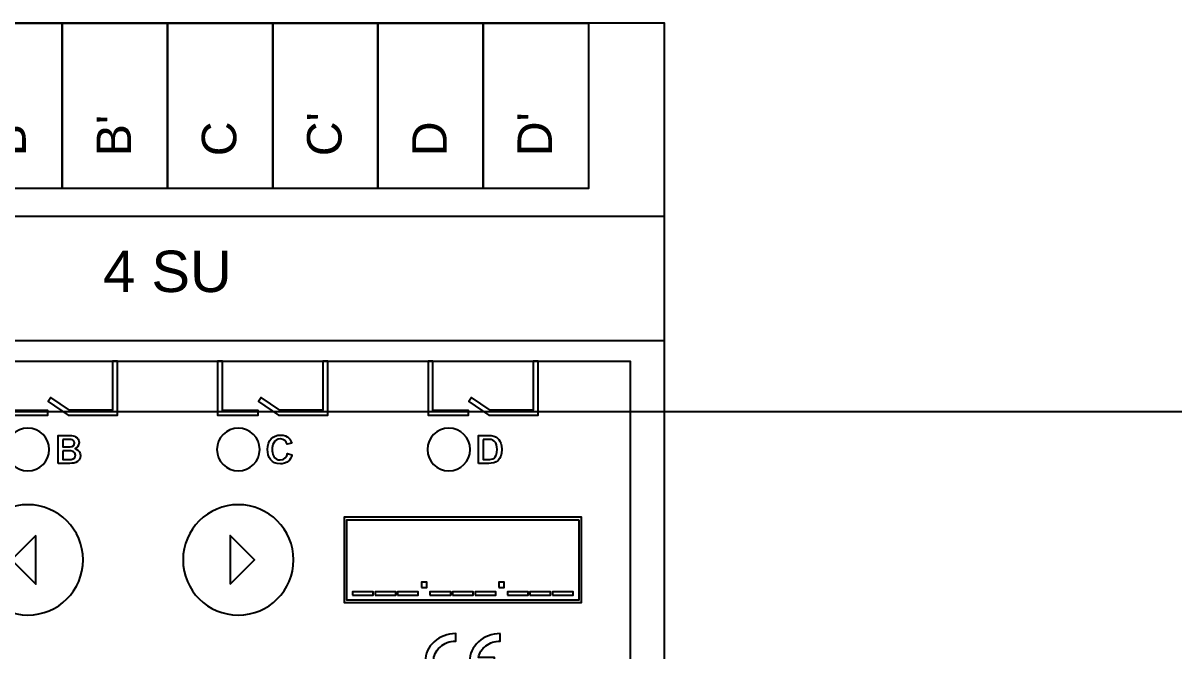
# Model space of a CAD drawing. Header units: millimetres. Extents: x 2151 to 5908, y -441 to 3322.
# Drawn here: x 3407.6 to 3490.9, y 2081.1 to 2126.6 of the extents above; entities that cross this region are included whole.
import ezdxf
from ezdxf.enums import TextEntityAlignment as Align

# ---------------------------------------------------------------- set-up
doc = ezdxf.new("R2010")
doc.units = ezdxf.units.MM
doc.layers.add('2DE_OBJ_Eti-Apparatus', color=7, linetype='Continuous', lineweight=25)
for name, color, linetype in [('Beschriftung', 7, 'Continuous'), ('Gehäuse', 7, 'Continuous'), ('Klemmen', 7, 'Continuous')]:
    doc.layers.add(name, color=color, linetype=linetype)
doc.styles.add('ARIAL', font='arial.ttf')
doc.styles.add('CP_ATTR', font='ARIAL.TTF')
doc.styles.get("Standard").update_dxf_attribs({"font": 'ARIAL.TTF'})

# ---------------------------------------------------------------- blocks, each defined once
blk = doc.blocks.new('2de_eti_9_4352_5ex0yz5')
at = {"linetype": 'Continuous'}
blk.add_line((716, 35), (0, 35), dxfattribs=at)
at = {"linetype": 'ByBlock', "style": 'CP_ATTR', "flags": 9}
for tag, p in [('CURRENT', (0, 5)), ('LINK', (0, 5)), ('CHARACTER', (0, 5)), ('POWER', (0, 5)), ('ORDER-NO', (0, 5)), ('PRODUCT-TYPE', (0, 5)), ('ARTICLE', (0, 5)), ('GROUP', (0, 5)), ('NUMBER', (0, 5)), ('NAME', (0, 5)), ('EL-STATUS', (0, 4.999)), ('FUNCTION', (0, 4.999)), ('ARTICLE-2', (0, 4.999)), ('ARTICLE-1', (0, 4.999)), ('VOLTAGE', (0, 4.999)), ('PRODUCER', (0, 4.999)), ('WEIGHT', (0.001, 5)), ('IP', (0.001, 5)), ('OTHER', (0.001, 5))]:
    blk.add_attdef(tag, text='', height=0.00005, dxfattribs=at).set_placement(p, align=Align.MIDDLE_LEFT)
blk = doc.blocks.new('*U118')
at = {"layer": 'Gehäuse'}
for p, q in [((0, 91), (0, 84)), ((0, 77), (72, 77)), ((0, 68), (72, 68)), ((0, 23), (72, 23)), ((0, 14), (72, 14))]:
    blk.add_line(p, q, dxfattribs=at)
for points in [[(0, 0), (72, 0), (72, 91), (0, 91)], [(2.5, 66.5), (69.5, 66.5), (69.5, 24.5), (2.5, 24.5)]]:
    blk.add_lwpolyline(points, close=True, dxfattribs=at)
at = {"layer": 'Gehäuse', "insert": (36, 72.986), "char_height": 3, "attachment_point": 5}
blk.add_mtext_dynamic_manual_height_columns('4 SU', width=26.44972, gutter_width=25.4, heights=[0], dxfattribs=at)
blk = doc.blocks.new('*U120')
at = {"layer": 'Klemmen'}
for points in [[(-30.48, 0), (-22.86, 0), (-22.86, -12), (-30.48, -12)], [(-22.86, 0), (-15.24, 0), (-15.24, -12), (-22.86, -12)], [(-15.24, 0), (-7.62, 0), (-7.62, -12), (-15.24, -12)], [(-7.62, 0), (0, 0), (0, -12), (-7.62, -12)], [(0, 0), (7.62, 0), (7.62, -12), (0, -12)], [(7.62, 0), (15.24, 0), (15.24, -12), (7.62, -12)], [(15.24, 0), (22.86, 0), (22.86, -12), (15.24, -12)], [(22.86, 0), (30.48, 0), (30.48, -12), (22.86, -12)]]:
    blk.add_lwpolyline(points, close=True, dxfattribs=at)
at = {"layer": 'Klemmen', "style": 'ARIAL'}
for tag, p in [('1', (-25.495, -9.653)), ('2', (-17.875, -9.653)), ('3', (-10.255, -9.653)), ('4', (-2.635, -9.653)), ('5', (4.985, -9.653)), ('6', (12.605, -9.653)), ('7', (20.225, -9.653)), ('8', (27.845, -9.653))]:
    blk.add_attdef(tag, p, '', height=2.5, rotation=90, dxfattribs=at)
blk = doc.blocks.new('AKD-0410V.02')
at = {"layer": 'Beschriftung'}
for points, knots in [([(24.397, 66.5), (24.397, 66.5), (24.75, 66.5), (24.75, 66.5), (24.75, 66.5), (24.75, 66.5), (24.75, 62.927), (24.75, 62.927), (24.75, 62.927), (24.75, 62.927), (27.333, 62.927), (27.333, 62.927), (27.333, 62.927), (27.333, 62.927), (27.333, 62.575), (27.333, 62.575), (27.333, 62.575), (27.333, 62.575), (24.395, 62.575), (24.395, 62.575), (24.395, 62.575), (24.395, 63.881), (24.396, 65.191), (24.397, 66.5)], [0, 0, 0, 0, 0.142857, 0.142857, 0.142857, 0.142857, 0.285714, 0.285714, 0.285714, 0.285714, 0.428571, 0.428571, 0.428571, 0.428571, 0.571429, 0.571429, 0.571429, 0.571429, 0.714286, 0.714286, 0.714286, 0.714286, 1, 1, 1, 1]), ([(32.017, 66.5), (32.017, 66.5), (32.371, 66.5), (32.371, 66.5), (32.371, 66.5), (32.373, 65.195), (32.378, 63.887), (32.378, 62.593), (32.378, 62.593), (32.378, 62.593), (28.798, 62.593), (28.798, 62.593), (28.798, 62.593), (28.798, 62.593), (27.35, 63.581), (27.35, 63.581), (27.35, 63.581), (27.35, 63.581), (27.548, 63.872), (27.548, 63.872), (27.548, 63.872), (27.548, 63.872), (28.905, 62.946), (28.905, 62.946), (28.905, 62.946), (28.905, 62.946), (32.017, 62.946), (32.017, 62.946), (32.017, 62.946), (32.017, 62.946), (32.017, 66.5), (32.017, 66.5)], [0, 0, 0, 0, 0.111111, 0.111111, 0.111111, 0.111111, 0.222222, 0.222222, 0.222222, 0.222222, 0.333333, 0.333333, 0.333333, 0.333333, 0.444444, 0.444444, 0.444444, 0.444444, 0.555556, 0.555556, 0.555556, 0.555556, 0.666667, 0.666667, 0.666667, 0.666667, 0.777778, 0.777778, 0.777778, 0.777778, 1, 1, 1, 1]), ([(39.629, 66.5), (39.629, 66.5), (39.982, 66.5), (39.982, 66.5), (39.982, 66.5), (39.982, 66.5), (39.982, 62.927), (39.982, 62.927), (39.982, 62.927), (39.982, 62.927), (42.565, 62.927), (42.565, 62.927), (42.565, 62.927), (42.565, 62.927), (42.565, 62.575), (42.565, 62.575), (42.565, 62.575), (42.565, 62.575), (39.627, 62.575), (39.627, 62.575), (39.627, 62.575), (39.627, 63.881), (39.629, 65.191), (39.629, 66.5)], [0, 0, 0, 0, 0.142857, 0.142857, 0.142857, 0.142857, 0.285714, 0.285714, 0.285714, 0.285714, 0.428571, 0.428571, 0.428571, 0.428571, 0.571429, 0.571429, 0.571429, 0.571429, 0.714286, 0.714286, 0.714286, 0.714286, 1, 1, 1, 1]), ([(47.25, 66.5), (47.25, 66.5), (47.603, 66.5), (47.603, 66.5), (47.603, 66.5), (47.606, 65.195), (47.61, 63.887), (47.61, 62.593), (47.61, 62.593), (47.61, 62.593), (44.03, 62.593), (44.03, 62.593), (44.03, 62.593), (44.03, 62.593), (42.582, 63.581), (42.582, 63.581), (42.582, 63.581), (42.582, 63.581), (42.781, 63.872), (42.781, 63.872), (42.781, 63.872), (42.781, 63.872), (44.137, 62.946), (44.137, 62.946), (44.137, 62.946), (44.137, 62.946), (47.25, 62.946), (47.25, 62.946), (47.25, 62.946), (47.25, 62.946), (47.25, 66.5), (47.25, 66.5)], [0, 0, 0, 0, 0.111111, 0.111111, 0.111111, 0.111111, 0.222222, 0.222222, 0.222222, 0.222222, 0.333333, 0.333333, 0.333333, 0.333333, 0.444444, 0.444444, 0.444444, 0.444444, 0.555556, 0.555556, 0.555556, 0.555556, 0.666667, 0.666667, 0.666667, 0.666667, 0.777778, 0.777778, 0.777778, 0.777778, 1, 1, 1, 1]), ([(55.222, 66.5), (55.222, 66.5), (55.222, 62.927), (55.222, 62.927), (55.222, 62.927), (55.222, 62.927), (57.805, 62.927), (57.805, 62.927), (57.805, 62.927), (57.805, 62.927), (57.805, 62.575), (57.805, 62.575), (57.805, 62.575), (57.805, 62.575), (54.867, 62.575), (54.867, 62.575), (54.867, 62.575), (54.867, 63.881), (54.868, 65.191), (54.869, 66.5), (54.869, 66.5), (54.869, 66.5), (55.222, 66.5), (55.222, 66.5)], [0, 0, 0, 0, 0.142857, 0.142857, 0.142857, 0.142857, 0.285714, 0.285714, 0.285714, 0.285714, 0.428571, 0.428571, 0.428571, 0.428571, 0.571429, 0.571429, 0.571429, 0.571429, 0.714286, 0.714286, 0.714286, 0.714286, 1, 1, 1, 1]), ([(62.489, 66.5), (62.489, 66.5), (62.843, 66.5), (62.843, 66.5), (62.843, 66.5), (62.845, 65.195), (62.85, 63.887), (62.85, 62.593), (62.85, 62.593), (62.85, 62.593), (59.27, 62.593), (59.27, 62.593), (59.27, 62.593), (59.27, 62.593), (57.822, 63.581), (57.822, 63.581), (57.822, 63.581), (57.822, 63.581), (58.021, 63.872), (58.021, 63.872), (58.021, 63.872), (58.021, 63.872), (59.377, 62.946), (59.377, 62.946), (59.377, 62.946), (59.377, 62.946), (62.489, 62.946), (62.489, 62.946), (62.489, 62.946), (62.489, 62.946), (62.489, 66.5), (62.489, 66.5)], [0, 0, 0, 0, 0.111111, 0.111111, 0.111111, 0.111111, 0.222222, 0.222222, 0.222222, 0.222222, 0.333333, 0.333333, 0.333333, 0.333333, 0.444444, 0.444444, 0.444444, 0.444444, 0.555556, 0.555556, 0.555556, 0.555556, 0.666667, 0.666667, 0.666667, 0.666667, 0.777778, 0.777778, 0.777778, 0.777778, 1, 1, 1, 1]), ([(25.89, 61.65), (26.746, 61.65), (27.44, 60.956), (27.44, 60.1), (27.44, 60.1), (27.44, 59.244), (26.746, 58.55), (25.89, 58.55), (25.89, 58.55), (25.034, 58.55), (24.34, 59.244), (24.34, 60.1), (24.34, 60.1), (24.34, 60.956), (25.034, 61.65), (25.89, 61.65)], [0, 0, 0, 0, 0.2, 0.2, 0.2, 0.2, 0.4, 0.4, 0.4, 0.4, 0.6, 0.6, 0.6, 0.6, 1, 1, 1, 1]), ([(28.088, 59.09), (28.088, 59.09), (28.819, 59.09), (28.819, 59.09), (28.819, 59.09), (28.926, 59.09), (29.209, 59.09), (29.361, 59.155), (29.361, 59.155), (29.553, 59.237), (29.691, 59.434), (29.691, 59.674), (29.691, 59.674), (29.691, 59.79), (29.655, 60.064), (29.31, 60.165), (29.31, 60.165), (29.592, 60.301), (29.592, 60.557), (29.592, 60.597), (29.592, 60.597), (29.592, 60.772), (29.497, 60.939), (29.344, 61.023), (29.344, 61.023), (29.245, 61.08), (29.127, 61.111), (28.867, 61.111), (28.867, 61.111), (28.867, 61.111), (28.088, 61.111), (28.088, 61.111), (28.088, 61.111), (28.088, 61.111), (28.088, 59.09), (28.088, 59.09)], [0, 0, 0, 0, 0.1, 0.1, 0.1, 0.1, 0.2, 0.2, 0.2, 0.2, 0.3, 0.3, 0.3, 0.3, 0.4, 0.4, 0.4, 0.4, 0.5, 0.5, 0.5, 0.5, 0.6, 0.6, 0.6, 0.6, 0.7, 0.7, 0.7, 0.7, 0.8, 0.8, 0.8, 0.8, 1, 1, 1, 1]), ([(41.13, 61.65), (41.986, 61.65), (42.68, 60.956), (42.68, 60.1), (42.68, 60.1), (42.68, 59.244), (41.986, 58.55), (41.13, 58.55), (41.13, 58.55), (40.274, 58.55), (39.58, 59.244), (39.58, 60.1), (39.58, 60.1), (39.58, 60.956), (40.274, 61.65), (41.13, 61.65)], [0, 0, 0, 0, 0.2, 0.2, 0.2, 0.2, 0.4, 0.4, 0.4, 0.4, 0.6, 0.6, 0.6, 0.6, 1, 1, 1, 1]), ([(44.996, 60.555), (44.928, 60.78), (44.745, 61.145), (44.192, 61.145), (44.192, 61.145), (43.633, 61.145), (43.244, 60.758), (43.244, 60.103), (43.244, 60.103), (43.244, 59.544), (43.526, 59.056), (44.178, 59.056), (44.178, 59.056), (44.316, 59.056), (44.629, 59.087), (44.83, 59.333), (44.83, 59.333), (44.951, 59.479), (44.996, 59.643), (45.016, 59.719), (45.016, 59.719), (45.016, 59.719), (44.689, 59.815), (44.689, 59.815), (44.689, 59.815), (44.638, 59.587), (44.499, 59.341), (44.166, 59.341), (44.166, 59.341), (43.949, 59.341), (43.783, 59.448), (43.692, 59.601), (43.692, 59.601), (43.602, 59.759), (43.588, 59.993), (43.588, 60.109), (43.588, 60.109), (43.588, 60.383), (43.664, 60.86), (44.178, 60.86), (44.178, 60.86), (44.443, 60.86), (44.595, 60.713), (44.666, 60.476), (44.666, 60.476), (44.666, 60.476), (44.996, 60.555), (44.996, 60.555)], [0, 0, 0, 0, 0.076923, 0.076923, 0.076923, 0.076923, 0.153846, 0.153846, 0.153846, 0.153846, 0.230769, 0.230769, 0.230769, 0.230769, 0.307692, 0.307692, 0.307692, 0.307692, 0.384615, 0.384615, 0.384615, 0.384615, 0.461538, 0.461538, 0.461538, 0.461538, 0.538462, 0.538462, 0.538462, 0.538462, 0.615385, 0.615385, 0.615385, 0.615385, 0.692308, 0.692308, 0.692308, 0.692308, 0.769231, 0.769231, 0.769231, 0.769231, 0.846154, 0.846154, 0.846154, 0.846154, 1, 1, 1, 1]), ([(56.37, 61.65), (57.226, 61.65), (57.92, 60.956), (57.92, 60.1), (57.92, 60.1), (57.92, 59.244), (57.226, 58.55), (56.37, 58.55), (56.37, 58.55), (55.514, 58.55), (54.82, 59.244), (54.82, 60.1), (54.82, 60.1), (54.82, 60.956), (55.514, 61.65), (56.37, 61.65)], [0, 0, 0, 0, 0.2, 0.2, 0.2, 0.2, 0.4, 0.4, 0.4, 0.4, 0.6, 0.6, 0.6, 0.6, 1, 1, 1, 1]), ([(58.529, 59.09), (58.529, 59.09), (59.277, 59.09), (59.277, 59.09), (59.277, 59.09), (59.505, 59.09), (59.768, 59.132), (59.937, 59.305), (59.937, 59.305), (60.098, 59.468), (60.211, 59.722), (60.211, 60.1), (60.211, 60.1), (60.211, 60.495), (60.098, 60.693), (60.002, 60.82), (60.002, 60.82), (59.785, 61.105), (59.497, 61.111), (59.248, 61.111), (59.248, 61.111), (59.248, 61.111), (58.529, 61.111), (58.529, 61.111), (58.529, 61.111), (58.529, 61.111), (58.529, 59.09), (58.529, 59.09)], [0, 0, 0, 0, 0.125, 0.125, 0.125, 0.125, 0.25, 0.25, 0.25, 0.25, 0.375, 0.375, 0.375, 0.375, 0.5, 0.5, 0.5, 0.5, 0.625, 0.625, 0.625, 0.625, 0.75, 0.75, 0.75, 0.75, 1, 1, 1, 1]), ([(28.421, 60.826), (28.421, 60.826), (28.746, 60.826), (28.746, 60.826), (28.746, 60.826), (28.969, 60.826), (29.115, 60.826), (29.189, 60.752), (29.189, 60.752), (29.242, 60.699), (29.268, 60.625), (29.268, 60.555), (29.268, 60.555), (29.268, 60.284), (29.003, 60.284), (28.78, 60.284), (28.78, 60.284), (28.78, 60.284), (28.421, 60.284), (28.421, 60.284), (28.421, 60.284), (28.421, 60.284), (28.421, 60.826), (28.421, 60.826)], [0, 0, 0, 0, 0.142857, 0.142857, 0.142857, 0.142857, 0.285714, 0.285714, 0.285714, 0.285714, 0.428571, 0.428571, 0.428571, 0.428571, 0.571429, 0.571429, 0.571429, 0.571429, 0.714286, 0.714286, 0.714286, 0.714286, 1, 1, 1, 1]), ([(58.862, 60.826), (58.862, 60.826), (59.172, 60.826), (59.172, 60.826), (59.172, 60.826), (59.378, 60.826), (59.539, 60.826), (59.669, 60.713), (59.669, 60.713), (59.835, 60.566), (59.866, 60.32), (59.866, 60.114), (59.866, 60.114), (59.866, 59.383), (59.508, 59.375), (59.234, 59.375), (59.234, 59.375), (59.234, 59.375), (58.862, 59.375), (58.862, 59.375), (58.862, 59.375), (58.862, 59.375), (58.862, 60.826), (58.862, 60.826)], [0, 0, 0, 0, 0.142857, 0.142857, 0.142857, 0.142857, 0.285714, 0.285714, 0.285714, 0.285714, 0.428571, 0.428571, 0.428571, 0.428571, 0.571429, 0.571429, 0.571429, 0.571429, 0.714286, 0.714286, 0.714286, 0.714286, 1, 1, 1, 1]), ([(28.421, 59.999), (28.421, 59.999), (28.822, 59.999), (28.822, 59.999), (28.822, 59.999), (29.028, 59.999), (29.347, 59.999), (29.347, 59.686), (29.347, 59.686), (29.347, 59.375), (29.051, 59.375), (28.864, 59.375), (28.864, 59.375), (28.864, 59.375), (28.421, 59.375), (28.421, 59.375), (28.421, 59.375), (28.421, 59.375), (28.421, 59.999), (28.421, 59.999)], [0, 0, 0, 0, 0.166667, 0.166667, 0.166667, 0.166667, 0.333333, 0.333333, 0.333333, 0.333333, 0.5, 0.5, 0.5, 0.5, 0.666667, 0.666667, 0.666667, 0.666667, 1, 1, 1, 1]), ([(25.886, 56.1), (28.095, 56.1), (29.886, 54.309), (29.886, 52.1), (29.886, 52.1), (29.886, 49.891), (28.095, 48.1), (25.886, 48.1), (25.886, 48.1), (23.677, 48.1), (21.886, 49.891), (21.886, 52.1), (21.886, 52.1), (21.886, 54.309), (23.677, 56.1), (25.886, 56.1)], [0, 0, 0, 0, 0.2, 0.2, 0.2, 0.2, 0.4, 0.4, 0.4, 0.4, 0.6, 0.6, 0.6, 0.6, 1, 1, 1, 1]), ([(41.126, 56.1), (43.335, 56.1), (45.126, 54.309), (45.126, 52.1), (45.126, 52.1), (45.126, 49.891), (43.335, 48.1), (41.126, 48.1), (41.126, 48.1), (38.917, 48.1), (37.126, 49.891), (37.126, 52.1), (37.126, 52.1), (37.126, 54.309), (38.917, 56.1), (41.126, 56.1)], [0, 0, 0, 0, 0.2, 0.2, 0.2, 0.2, 0.4, 0.4, 0.4, 0.4, 0.6, 0.6, 0.6, 0.6, 1, 1, 1, 1]), ([(48.89, 55.188), (48.89, 55.188), (65.978, 55.188), (65.978, 55.188), (65.978, 55.188), (65.978, 55.188), (65.978, 49.012), (65.978, 49.012), (65.978, 49.012), (65.978, 49.012), (48.802, 49.012), (48.802, 49.012), (48.802, 49.012), (48.802, 49.012), (48.802, 55.188), (48.802, 55.188), (48.802, 55.188), (48.802, 55.188), (48.89, 55.188), (48.89, 55.188)], [0, 0, 0, 0, 0.166667, 0.166667, 0.166667, 0.166667, 0.333333, 0.333333, 0.333333, 0.333333, 0.5, 0.5, 0.5, 0.5, 0.666667, 0.666667, 0.666667, 0.666667, 1, 1, 1, 1]), ([(65.802, 55.012), (65.802, 55.012), (48.978, 55.012), (48.978, 55.012), (48.978, 55.012), (48.978, 55.012), (48.978, 49.188), (48.978, 49.188), (48.978, 49.188), (48.978, 49.188), (65.802, 49.188), (65.802, 49.188), (65.802, 49.188), (65.802, 49.188), (65.802, 55.012), (65.802, 55.012)], [0, 0, 0, 0, 0.2, 0.2, 0.2, 0.2, 0.4, 0.4, 0.4, 0.4, 0.6, 0.6, 0.6, 0.6, 1, 1, 1, 1]), ([(26.47, 53.868), (26.47, 53.868), (26.47, 50.332), (26.47, 50.332), (26.47, 50.332), (26.47, 50.332), (24.702, 52.1), (24.702, 52.1), (24.702, 52.1), (24.702, 52.1), (26.47, 53.868), (26.47, 53.868)], [0, 0, 0, 0, 0.25, 0.25, 0.25, 0.25, 0.5, 0.5, 0.5, 0.5, 1, 1, 1, 1]), ([(40.542, 50.332), (40.542, 50.332), (40.542, 53.868), (40.542, 53.868), (40.542, 53.868), (40.542, 53.868), (42.31, 52.1), (42.31, 52.1), (42.31, 52.1), (42.31, 52.1), (40.542, 50.332), (40.542, 50.332)], [0, 0, 0, 0, 0.25, 0.25, 0.25, 0.25, 0.5, 0.5, 0.5, 0.5, 1, 1, 1, 1]), ([(54.393, 50.1), (54.393, 50.1), (54.393, 50.487), (54.393, 50.487), (54.393, 50.487), (54.393, 50.487), (54.78, 50.487), (54.78, 50.487), (54.78, 50.487), (54.78, 50.487), (54.78, 50.1), (54.78, 50.1), (54.78, 50.1), (54.78, 50.1), (54.393, 50.1), (54.393, 50.1)], [0, 0, 0, 0, 0.2, 0.2, 0.2, 0.2, 0.4, 0.4, 0.4, 0.4, 0.6, 0.6, 0.6, 0.6, 1, 1, 1, 1]), ([(60, 50.1), (60, 50.1), (60, 50.487), (60, 50.487), (60, 50.487), (60, 50.487), (60.387, 50.487), (60.387, 50.487), (60.387, 50.487), (60.387, 50.487), (60.387, 50.1), (60.387, 50.1), (60.387, 50.1), (60.387, 50.1), (60, 50.1), (60, 50.1)], [0, 0, 0, 0, 0.2, 0.2, 0.2, 0.2, 0.4, 0.4, 0.4, 0.4, 0.6, 0.6, 0.6, 0.6, 1, 1, 1, 1]), ([(49.402, 49.542), (49.402, 49.542), (49.402, 49.793), (49.402, 49.793), (49.402, 49.793), (49.402, 49.793), (50.902, 49.793), (50.902, 49.793), (50.902, 49.793), (50.902, 49.793), (50.902, 49.542), (50.902, 49.542), (50.902, 49.542), (50.902, 49.542), (49.402, 49.542), (49.402, 49.542)], [0, 0, 0, 0, 0.2, 0.2, 0.2, 0.2, 0.4, 0.4, 0.4, 0.4, 0.6, 0.6, 0.6, 0.6, 1, 1, 1, 1]), ([(51.033, 49.542), (51.033, 49.542), (51.033, 49.793), (51.033, 49.793), (51.033, 49.793), (51.033, 49.793), (52.533, 49.793), (52.533, 49.793), (52.533, 49.793), (52.533, 49.793), (52.533, 49.542), (52.533, 49.542), (52.533, 49.542), (52.533, 49.542), (51.033, 49.542), (51.033, 49.542)], [0, 0, 0, 0, 0.2, 0.2, 0.2, 0.2, 0.4, 0.4, 0.4, 0.4, 0.6, 0.6, 0.6, 0.6, 1, 1, 1, 1]), ([(52.664, 49.542), (52.664, 49.542), (52.664, 49.793), (52.664, 49.793), (52.664, 49.793), (52.664, 49.793), (54.164, 49.793), (54.164, 49.793), (54.164, 49.793), (54.164, 49.793), (54.164, 49.542), (54.164, 49.542), (54.164, 49.542), (54.164, 49.542), (52.664, 49.542), (52.664, 49.542)], [0, 0, 0, 0, 0.2, 0.2, 0.2, 0.2, 0.4, 0.4, 0.4, 0.4, 0.6, 0.6, 0.6, 0.6, 1, 1, 1, 1]), ([(55.009, 49.542), (55.009, 49.542), (55.009, 49.793), (55.009, 49.793), (55.009, 49.793), (55.009, 49.793), (56.509, 49.793), (56.509, 49.793), (56.509, 49.793), (56.509, 49.793), (56.509, 49.542), (56.509, 49.542), (56.509, 49.542), (56.509, 49.542), (55.009, 49.542), (55.009, 49.542)], [0, 0, 0, 0, 0.2, 0.2, 0.2, 0.2, 0.4, 0.4, 0.4, 0.4, 0.6, 0.6, 0.6, 0.6, 1, 1, 1, 1]), ([(56.64, 49.542), (56.64, 49.542), (56.64, 49.793), (56.64, 49.793), (56.64, 49.793), (56.64, 49.793), (58.14, 49.793), (58.14, 49.793), (58.14, 49.793), (58.14, 49.793), (58.14, 49.542), (58.14, 49.542), (58.14, 49.542), (58.14, 49.542), (56.64, 49.542), (56.64, 49.542)], [0, 0, 0, 0, 0.2, 0.2, 0.2, 0.2, 0.4, 0.4, 0.4, 0.4, 0.6, 0.6, 0.6, 0.6, 1, 1, 1, 1]), ([(58.271, 49.542), (58.271, 49.542), (58.271, 49.793), (58.271, 49.793), (58.271, 49.793), (58.271, 49.793), (59.771, 49.793), (59.771, 49.793), (59.771, 49.793), (59.771, 49.793), (59.771, 49.542), (59.771, 49.542), (59.771, 49.542), (59.771, 49.542), (58.271, 49.542), (58.271, 49.542)], [0, 0, 0, 0, 0.2, 0.2, 0.2, 0.2, 0.4, 0.4, 0.4, 0.4, 0.6, 0.6, 0.6, 0.6, 1, 1, 1, 1]), ([(60.616, 49.542), (60.616, 49.542), (60.616, 49.793), (60.616, 49.793), (60.616, 49.793), (60.616, 49.793), (62.116, 49.793), (62.116, 49.793), (62.116, 49.793), (62.116, 49.793), (62.116, 49.542), (62.116, 49.542), (62.116, 49.542), (62.116, 49.542), (60.616, 49.542), (60.616, 49.542)], [0, 0, 0, 0, 0.2, 0.2, 0.2, 0.2, 0.4, 0.4, 0.4, 0.4, 0.6, 0.6, 0.6, 0.6, 1, 1, 1, 1]), ([(62.247, 49.542), (62.247, 49.542), (62.247, 49.793), (62.247, 49.793), (62.247, 49.793), (62.247, 49.793), (63.747, 49.793), (63.747, 49.793), (63.747, 49.793), (63.747, 49.793), (63.747, 49.542), (63.747, 49.542), (63.747, 49.542), (63.747, 49.542), (62.247, 49.542), (62.247, 49.542)], [0, 0, 0, 0, 0.2, 0.2, 0.2, 0.2, 0.4, 0.4, 0.4, 0.4, 0.6, 0.6, 0.6, 0.6, 1, 1, 1, 1]), ([(63.878, 49.542), (63.878, 49.542), (63.878, 49.793), (63.878, 49.793), (63.878, 49.793), (63.878, 49.793), (65.378, 49.793), (65.378, 49.793), (65.378, 49.793), (65.378, 49.793), (65.378, 49.542), (65.378, 49.542), (65.378, 49.542), (65.378, 49.542), (63.878, 49.542), (63.878, 49.542)], [0, 0, 0, 0, 0.2, 0.2, 0.2, 0.2, 0.4, 0.4, 0.4, 0.4, 0.6, 0.6, 0.6, 0.6, 1, 1, 1, 1]), ([(56.874, 42.756), (56.266, 42.756), (55.745, 42.952), (55.315, 43.343), (55.315, 43.343), (54.883, 43.733), (54.668, 44.205), (54.668, 44.757), (54.668, 44.757), (54.668, 45.308), (54.883, 45.779), (55.315, 46.17), (55.315, 46.17), (55.745, 46.561), (56.266, 46.756), (56.874, 46.756), (56.874, 46.756), (56.874, 46.756), (56.874, 46.756), (56.876, 46.756), (56.876, 46.756), (56.877, 46.756), (56.877, 46.756), (56.877, 46.756), (56.877, 46.756), (56.877, 46.756), (56.877, 46.213), (56.877, 46.213), (56.877, 46.213), (56.877, 46.213), (56.877, 46.213), (56.877, 46.213), (56.877, 46.213), (56.877, 46.213), (56.877, 46.213), (56.877, 46.213), (56.877, 46.213), (56.433, 46.213), (56.055, 46.071), (55.74, 45.785), (55.74, 45.785), (55.426, 45.5), (55.27, 45.157), (55.27, 44.757), (55.27, 44.757), (55.27, 44.356), (55.426, 44.014), (55.74, 43.728), (55.74, 43.728), (56.055, 43.444), (56.433, 43.302), (56.877, 43.302), (56.877, 43.302), (56.877, 43.302), (56.877, 43.302), (56.877, 43.302), (56.877, 43.302), (56.877, 43.302), (56.877, 43.302), (56.877, 43.302), (56.877, 43.302), (56.877, 43.302), (56.877, 42.756), (56.877, 42.756), (56.877, 42.756), (56.877, 42.756), (56.877, 42.756), (56.876, 42.756), (56.876, 42.756), (56.874, 42.756), (56.874, 42.756), (56.874, 42.756)], [0, 0, 0, 0, 0.052632, 0.052632, 0.052632, 0.052632, 0.105263, 0.105263, 0.105263, 0.105263, 0.157895, 0.157895, 0.157895, 0.157895, 0.210526, 0.210526, 0.210526, 0.210526, 0.263158, 0.263158, 0.263158, 0.263158, 0.315789, 0.315789, 0.315789, 0.315789, 0.368421, 0.368421, 0.368421, 0.368421, 0.421053, 0.421053, 0.421053, 0.421053, 0.473684, 0.473684, 0.473684, 0.473684, 0.526316, 0.526316, 0.526316, 0.526316, 0.578947, 0.578947, 0.578947, 0.578947, 0.631579, 0.631579, 0.631579, 0.631579, 0.684211, 0.684211, 0.684211, 0.684211, 0.736842, 0.736842, 0.736842, 0.736842, 0.789474, 0.789474, 0.789474, 0.789474, 0.842105, 0.842105, 0.842105, 0.842105, 0.894737, 0.894737, 0.894737, 0.894737, 1, 1, 1, 1]), ([(60.089, 46.756), (60.089, 46.756), (60.089, 46.213), (60.089, 46.213), (60.089, 46.213), (59.699, 46.213), (59.356, 46.101), (59.062, 45.874), (59.062, 45.874), (58.767, 45.648), (58.584, 45.366), (58.514, 45.029), (58.514, 45.029), (58.514, 45.029), (59.689, 45.029), (59.689, 45.029), (59.689, 45.029), (59.689, 45.029), (59.689, 44.483), (59.689, 44.483), (59.689, 44.483), (59.689, 44.483), (58.514, 44.483), (58.514, 44.483), (58.514, 44.483), (58.584, 44.147), (58.767, 43.866), (59.062, 43.64), (59.062, 43.64), (59.356, 43.415), (59.699, 43.302), (60.089, 43.302), (60.089, 43.302), (60.089, 43.302), (60.089, 42.756), (60.089, 42.756), (60.089, 42.756), (59.48, 42.756), (58.961, 42.952), (58.532, 43.343), (58.532, 43.343), (58.101, 43.733), (57.886, 44.205), (57.886, 44.757), (57.886, 44.757), (57.886, 45.306), (58.101, 45.776), (58.532, 46.167), (58.532, 46.167), (58.961, 46.558), (59.48, 46.755), (60.089, 46.756)], [0, 0, 0, 0, 0.071429, 0.071429, 0.071429, 0.071429, 0.142857, 0.142857, 0.142857, 0.142857, 0.214286, 0.214286, 0.214286, 0.214286, 0.285714, 0.285714, 0.285714, 0.285714, 0.357143, 0.357143, 0.357143, 0.357143, 0.428571, 0.428571, 0.428571, 0.428571, 0.5, 0.5, 0.5, 0.5, 0.571429, 0.571429, 0.571429, 0.571429, 0.642857, 0.642857, 0.642857, 0.642857, 0.714286, 0.714286, 0.714286, 0.714286, 0.785714, 0.785714, 0.785714, 0.785714, 0.857143, 0.857143, 0.857143, 0.857143, 1, 1, 1, 1])]:
    blk.add_open_spline(points, degree=3, knots=knots, dxfattribs=at)
at = {"layer": 'Gehäuse'}
blk.add_blockref('*U118', (0, 0), dxfattribs=at)
blk.add_blockref('*U120', (36, 91), dxfattribs=at).add_auto_attribs({'1': 'A', '2': "A'", '3': 'B', '4': "B'", '5': 'C', '6': "C'", '7': 'D', '8': "D'"})
blk = doc.blocks.new('MDT_CAD_AKD-0410V02')
blk.add_blockref('AKD-0410V.02', (10, 10))

msp = doc.modelspace()

# ---------------------------------------------------------------- block references
msp.add_blockref('MDT_CAD_AKD-0410V02', (3372.016, 2025.615))
at = {"layer": '2DE_OBJ_Eti-Apparatus'}
msp.add_blockref('2de_eti_9_4352_5ex0yz5', (3168.016, 2063.431), dxfattribs=at)

doc.saveas('drawing.dxf')
